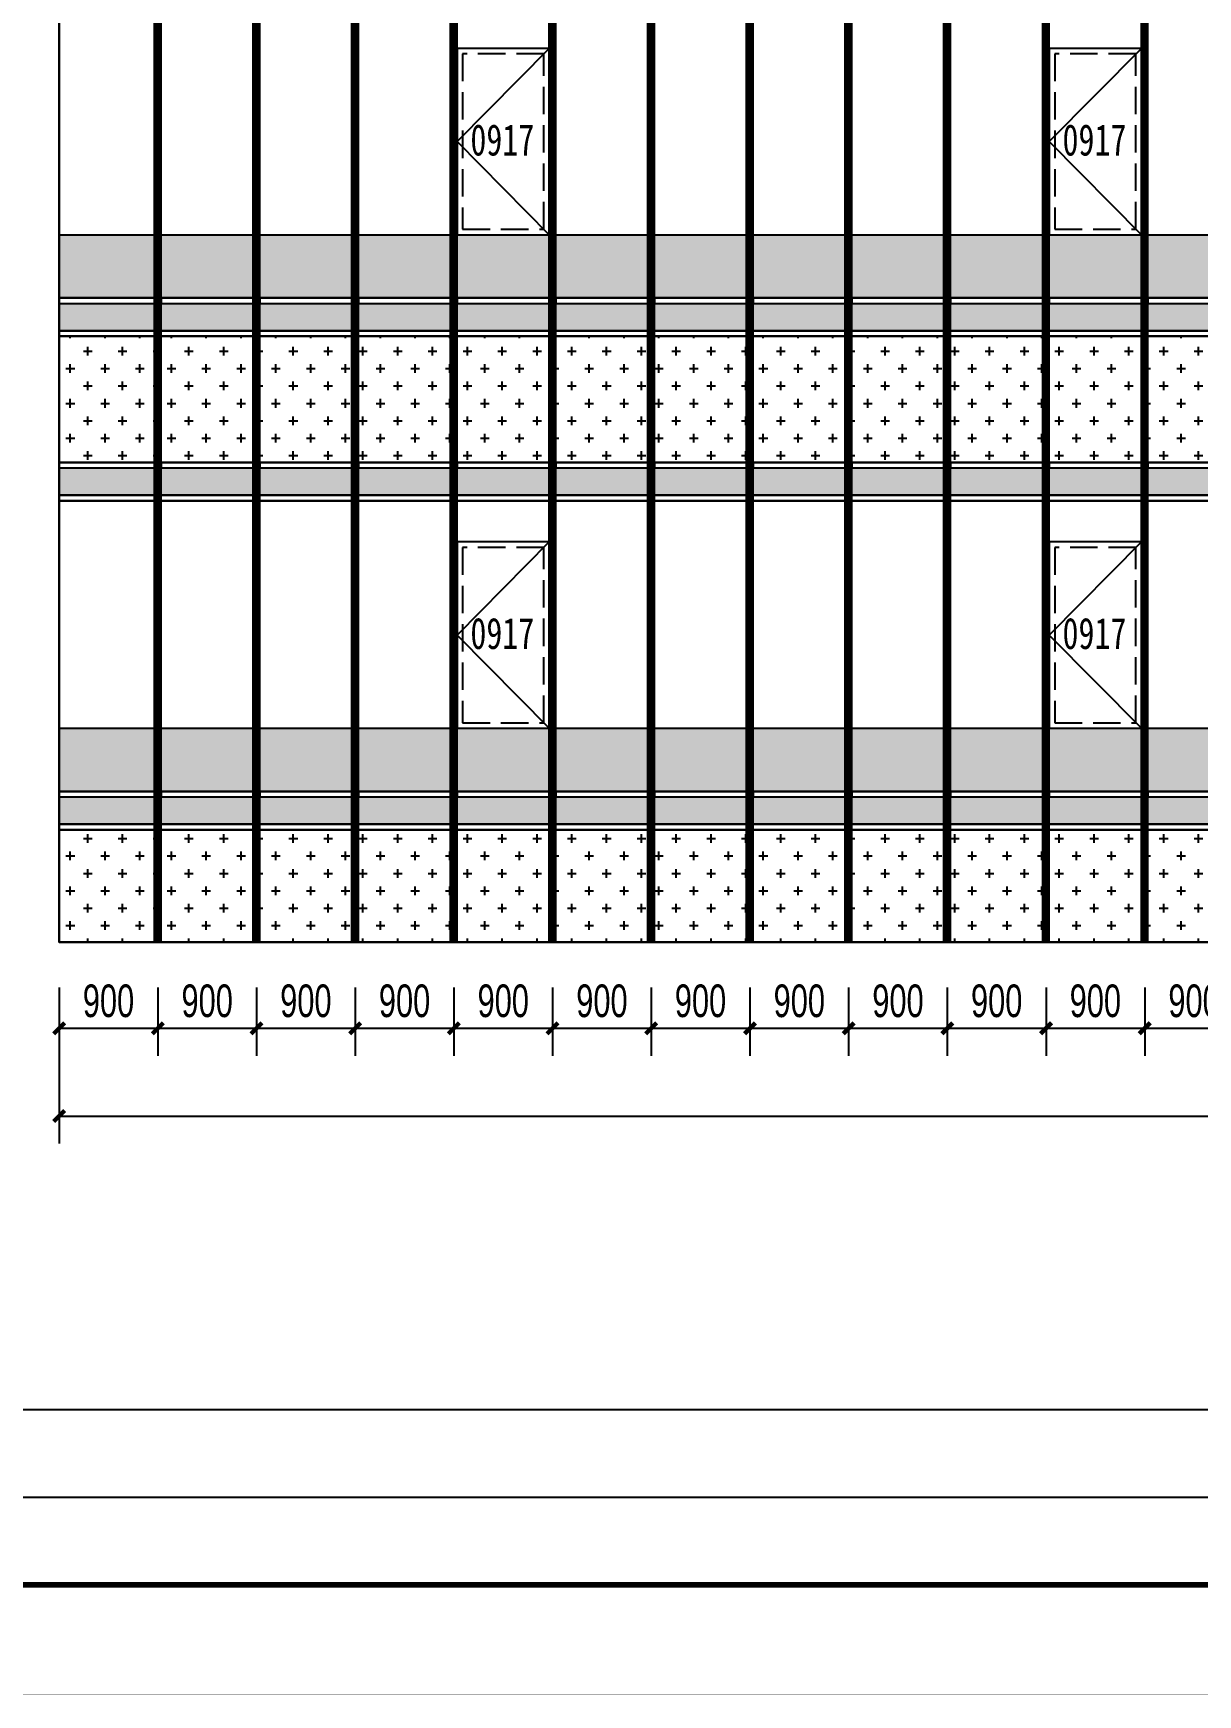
# Model space of a CAD drawing. Extents: x -483182 to 812890, y -390528 to -214858.
# Drawn here: x -202063 to -191442, y -353794 to -338643 of the extents above; entities that cross this region are included whole.
import ezdxf

# ---------------------------------------------------------------- set-up
doc = ezdxf.new("R2010")
doc.units = 0
doc.header["$LTSCALE"] = 1000
doc.header["$MEASUREMENT"] = 0
doc.linetypes.add('DASH', pattern=[0.35, 0.25, -0.1])
for name, color, linetype in [('01-标注_尺寸', 124, 'Continuous'), ('05-填充_156', 156, 'Continuous'), ('05-填充_168', 168, 'Continuous'), ('05-填充_18', 18, 'Continuous'), ('05-填充_天正', 14, 'Continuous'), ('A-0-图名图例', 2, 'Continuous'), ('A-C_幕墙龙骨', 133, 'Continuous'), ('A-C_窗', 140, 'Continuous')]:
    doc.layers.add(name, color=color, linetype=linetype)
doc.layers.add('04-不打印_辅助线', color=165, linetype='Continuous', plot=False)
doc.styles.add('_TCH_DIM_T3', font='ros.shx', dxfattribs={"width": 0.705882, "bigfont": 'jd.shx'})
doc.styles.get("Standard").update_dxf_attribs({"font": 'STXIHEI_0.TTF', "width": 0.75})
doc.dimstyles.new('_TCH_ARCH&&100', dxfattribs={"dimtxt": 297.5, "dimasz": 100, "dimexe": 250, "dimexo": 300, "dimgap": 100, "dimtad": 1, "dimdec": 0, "dimzin": 0, "dimdsep": 46, "dimtxsty": '_TCH_DIM_T3', "dimblk": 'ARCHTICK', "dimcen": 0.09, "dimclrt": 7, "dimazin": 2, "dimtfac": 1, "dimtdec": 0, "dimtix": 1, "dimtmove": 2, "dimatfit": 3, "dimfxl": 0, "dimtolj": 1, "dimtzin": 0, "dimarcsym": 0})
pattern_1 = [(0, (-32249, 317429.43), (158.75, 158.75), [79.375, -238.125]), (90, (-32209.32, 317389.74), (-158.75, 158.75), [79.375, -238.125])]
pattern_2 = [(0, (-32219, 317429.43), (158.75, 158.75), [79.375, -238.125]), (90, (-32179.32, 317389.74), (-158.75, 158.75), [79.375, -238.125])]

# ---------------------------------------------------------------- blocks, each defined once
blk = doc.blocks.new('*U396')
at = {"layer": '05-填充_156'}
h = blk.add_hatch(dxfattribs=at)
h.set_pattern_fill('CROSS', color=136, scale=100)
h.set_pattern_definition(pattern_1)
h.paths.add_polyline_path([(0, 5375), (840, 5375), (840, 4225), (0, 4225)])
h = blk.add_hatch(dxfattribs=at)
h.set_pattern_fill('CROSS', color=136, scale=100)
h.set_pattern_definition(pattern_1)
h.paths.add_polyline_path([(0, 875), (840, 875), (840, -150), (0, -150)])
at = {"layer": '05-填充_168'}
h = blk.add_hatch(color=256, dxfattribs=at)
h.dxf.hatch_style = 1
h.paths.add_polyline_path([(0, 5675), (840, 5675), (840, 5425), (0, 5425)])
h = blk.add_hatch(color=256, dxfattribs=at)
h.dxf.hatch_style = 1
h.paths.add_polyline_path([(0, 4175), (840, 4175), (840, 3925), (0, 3925)])
h = blk.add_hatch(color=256, dxfattribs=at)
h.dxf.hatch_style = 1
h.paths.add_polyline_path([(0, 1175), (840, 1175), (840, 925), (0, 925)])
for points in [[(0, 6300), (840, 6300)], [(0, 5725), (840, 5725)], [(0, 5675), (840, 5675)], [(0, 5675), (840, 5675)], [(0, 5425), (840, 5425)], [(0, 5375), (840, 5375)], [(0, 4225), (840, 4225)], [(0, 4175), (840, 4175)], [(0, 3925), (840, 3925)], [(0, 3875), (840, 3875)], [(0, 1800), (840, 1800)], [(0, 1225), (840, 1225)], [(0, 1175), (840, 1175)], [(0, 925), (840, 925)], [(0, 875), (840, 875)]]:
    blk.add_lwpolyline(points)
for points in [[(0, 5675), (840, 5675), (840, 5725), (0, 5725)], [(0, 5675), (840, 5675), (840, 5425), (0, 5425)], [(840, 5375), (0, 5375), (0, 5425), (840, 5425)], [(0, 5375), (840, 5375), (840, 4225), (0, 4225)], [(0, 4175), (840, 4175), (840, 4225), (0, 4225)], [(0, 4175), (840, 4175), (840, 3925), (0, 3925)], [(840, 3875), (0, 3875), (0, 3925), (840, 3925)], [(0, 1175), (840, 1175), (840, 1225), (0, 1225)], [(0, 1175), (840, 1175), (840, 925), (0, 925)], [(840, 875), (0, 875), (0, 925), (840, 925)], [(0, 875), (840, 875), (840, -150), (0, -150)]]:
    blk.add_lwpolyline(points, close=True)
blk = doc.blocks.new('*U121')
at = {"layer": 'A-C_窗'}
blk.add_blockref('*U396', (-420, -3150), dxfattribs=at)
blk = doc.blocks.new('*U122')
at = {"layer": 'A-C_窗', "color": 0, "linetype": 'ByBlock', "lineweight": -2, "transparency": 16777216}
for p in [(0, 0), (900, 0), (1800, 0), (2700, 0), (3600, 0), (4500, 0), (5400, 0), (6300, 0), (7200, 0), (8100, 0), (9000, 0)]:
    blk.add_blockref('*U121', p, dxfattribs=at)
blk = doc.blocks.new('*U399')
at = {"layer": '05-填充_156'}
h = blk.add_hatch(dxfattribs=at)
h.set_pattern_fill('CROSS', color=136, scale=100)
h.set_pattern_definition(pattern_2)
h.paths.add_polyline_path([(0, 5375), (870, 5375), (870, 4225), (0, 4225)])
h = blk.add_hatch(dxfattribs=at)
h.set_pattern_fill('CROSS', color=136, scale=100)
h.set_pattern_definition(pattern_2)
h.paths.add_polyline_path([(0, 875), (870, 875), (870, -150), (0, -150)])
at = {"layer": '05-填充_168'}
h = blk.add_hatch(color=256, dxfattribs=at)
h.dxf.hatch_style = 1
h.paths.add_polyline_path([(0, 5675), (870, 5675), (870, 5425), (0, 5425)])
h = blk.add_hatch(color=256, dxfattribs=at)
h.dxf.hatch_style = 1
h.paths.add_polyline_path([(0, 4175), (870, 4175), (870, 3925), (0, 3925)])
h = blk.add_hatch(color=256, dxfattribs=at)
h.dxf.hatch_style = 1
h.paths.add_polyline_path([(0, 1175), (870, 1175), (870, 925), (0, 925)])
for points in [[(0, 6300), (870, 6300)], [(0, 5725), (870, 5725)], [(0, 5675), (870, 5675)], [(0, 5675), (870, 5675)], [(0, 5425), (870, 5425)], [(0, 5375), (870, 5375)], [(0, 4225), (870, 4225)], [(0, 4175), (870, 4175)], [(0, 3925), (870, 3925)], [(0, 3875), (870, 3875)], [(0, 1800), (870, 1800)], [(0, 1225), (870, 1225)], [(0, 1175), (870, 1175)], [(0, 925), (870, 925)], [(0, 875), (870, 875)]]:
    blk.add_lwpolyline(points)
for points in [[(0, 5675), (870, 5675), (870, 5725), (0, 5725)], [(0, 5675), (870, 5675), (870, 5425), (0, 5425)], [(870, 5375), (0, 5375), (0, 5425), (870, 5425)], [(0, 5375), (870, 5375), (870, 4225), (0, 4225)], [(0, 4175), (870, 4175), (870, 4225), (0, 4225)], [(0, 4175), (870, 4175), (870, 3925), (0, 3925)], [(870, 3875), (0, 3875), (0, 3925), (870, 3925)], [(0, 1175), (870, 1175), (870, 1225), (0, 1225)], [(0, 1175), (870, 1175), (870, 925), (0, 925)], [(870, 875), (0, 875), (0, 925), (870, 925)], [(0, 875), (870, 875), (870, -150), (0, -150)]]:
    blk.add_lwpolyline(points, close=True)
blk = doc.blocks.new('*U722')
blk.add_lwpolyline([(0, 0), (840, 0), (840, 1700), (0, 1700)], close=True)
blk.add_lwpolyline([(840, 1700), (0, 850), (840, 0)])
at = {"linetype": 'DASH'}
blk.add_lwpolyline([(50, 50), (790, 50), (790, 1650), (50, 1650)], close=True, dxfattribs=at)
at = {"layer": '04-不打印_辅助线', "width": 0.75}
blk.add_text('0917', height=285.4, dxfattribs=at).set_placement((121, 723))
blk = doc.blocks.new('lkjgliutg')
at = {"layer": '05-填充_18', "const_width": 60}
for points in [[(9900, -150), (9900, 11533)], [(6300, -150), (6300, 11339)], [(7200, -150), (7200, 11387)], [(8100, -150), (8100, 11436)], [(9000, -150), (9000, 11484)], [(3600, -150), (3600, 11194)], [(4500, -150), (4500, 11242)], [(5400, -150), (5400, 11291)], [(900, -150), (900, 11048)], [(1800, -150), (1800, 11097)], [(2700, -150), (2700, 11145)]]:
    blk.add_lwpolyline(points, dxfattribs=at)
at = {"layer": 'A-C_幕墙龙骨'}
for points in [[(9870, -150), (9870, 11531)], [(9930, -150), (9930, 11534)], [(7170, -150), (7170, 11386)], [(7230, -150), (7230, 11389)], [(8070, -150), (8070, 11434)], [(8130, -150), (8130, 11437)], [(8970, -150), (8970, 11483)], [(9030, -150), (9030, 11486)], [(4470, -150), (4470, 11241)], [(4530, -150), (4530, 11244)], [(5370, -150), (5370, 11289)], [(5430, -150), (5430, 11292)], [(6270, -150), (6270, 11337)], [(6330, -150), (6330, 11341)], [(1770, -150), (1770, 11095)], [(1830, -150), (1830, 11098)], [(2670, -150), (2670, 11144)], [(2730, -150), (2730, 11147)], [(3570, -150), (3570, 11192)], [(3630, -150), (3630, 11195)], [(870, -150), (870, 11047)], [(930, -150), (930, 11050)]]:
    blk.add_lwpolyline(points, dxfattribs=at)
at = {"layer": 'A-C_窗'}
blk.add_lwpolyline([(27876, 12500), (0, 11000), (0, -150), (27876, -150)], close=True, dxfattribs=at)
for name, p in [('*U722', (3630, 6300)), ('*U722', (9030, 6300)), ('*U399', (0, 0)), ('*U122', (1350, 3150)), ('*U722', (3630, 1800)), ('*U722', (9030, 1800))]:
    blk.add_blockref(name, p, dxfattribs=at)
blk = doc.blocks.new('图框-A1')
for points, const_width in [([(0, 0), (841, 0), (841, 594), (0, 594)], 0.05), ([(766, 584), (25, 584), (25, 10), (766, 10)], 0.5)]:
    blk.add_lwpolyline(points, close=True, dxfattribs=dict(const_width=const_width))
blk = doc.blocks.new('_ArchTick')
at = {"color": 0, "linetype": 'ByBlock', "const_width": 0.4}
blk.add_lwpolyline([(-0.5, -0.5), (0.5, 0.5)], dxfattribs=at)
blk = doc.blocks.new('*D1258')
at = {"layer": '01-标注_尺寸', "color": 0, "lineweight": -2, "transparency": 16777216}
for p, q in [((-191926, -347346), (-191926, -347967)), ((-191026, -347346), (-191026, -347967)), ((-191926, -347717), (-191026, -347717))]:
    blk.add_line(p, q, dxfattribs=at)
at = {"layer": 'Defpoints', "color": 0, "transparency": 16777216}
for p in [(-191926, -347046), (-191026, -347046), (-191026, -347717)]:
    blk.add_point(p, dxfattribs=at)
at = {"layer": '01-标注_尺寸', "color": 0, "lineweight": -2, "transparency": 16777216, "xscale": 100, "yscale": 100, "zscale": 100, "rotation": 180}
blk.add_blockref('_ArchTick', (-191926, -347717), dxfattribs=at)
at = {"layer": '01-标注_尺寸', "color": 0, "lineweight": -2, "transparency": 16777216, "xscale": 100, "yscale": 100, "zscale": 100}
blk.add_blockref('_ArchTick', (-191026, -347717), dxfattribs=at)
at = {"layer": '01-标注_尺寸', "color": 7, "transparency": 16777216, "insert": (-191476, -347468), "char_height": 297.5, "attachment_point": 5, "style": '_TCH_DIM_T3'}
blk.add_mtext('\\A1;900', dxfattribs=at)
blk = doc.blocks.new('*D1259')
at = {"layer": '01-标注_尺寸', "color": 0, "lineweight": -2, "transparency": 16777216}
for p, q in [((-192826, -347346), (-192826, -347967)), ((-191926, -347346), (-191926, -347967)), ((-192826, -347717), (-191926, -347717))]:
    blk.add_line(p, q, dxfattribs=at)
at = {"layer": 'Defpoints', "color": 0, "transparency": 16777216}
for p in [(-192826, -347046), (-191926, -347046), (-191926, -347717)]:
    blk.add_point(p, dxfattribs=at)
at = {"layer": '01-标注_尺寸', "color": 0, "lineweight": -2, "transparency": 16777216, "xscale": 100, "yscale": 100, "zscale": 100, "rotation": 180}
blk.add_blockref('_ArchTick', (-192826, -347717), dxfattribs=at)
at = {"layer": '01-标注_尺寸', "color": 0, "lineweight": -2, "transparency": 16777216, "xscale": 100, "yscale": 100, "zscale": 100}
blk.add_blockref('_ArchTick', (-191926, -347717), dxfattribs=at)
at = {"layer": '01-标注_尺寸', "color": 7, "transparency": 16777216, "insert": (-192376, -347468), "char_height": 297.5, "attachment_point": 5, "style": '_TCH_DIM_T3'}
blk.add_mtext('\\A1;900', dxfattribs=at)
blk = doc.blocks.new('*D1260')
at = {"layer": '01-标注_尺寸', "color": 0, "lineweight": -2, "transparency": 16777216}
for p, q in [((-193726, -347346), (-193726, -347967)), ((-192826, -347346), (-192826, -347967)), ((-193726, -347717), (-192826, -347717))]:
    blk.add_line(p, q, dxfattribs=at)
at = {"layer": 'Defpoints', "color": 0, "transparency": 16777216}
for p in [(-193726, -347046), (-192826, -347046), (-192826, -347717)]:
    blk.add_point(p, dxfattribs=at)
at = {"layer": '01-标注_尺寸', "color": 0, "lineweight": -2, "transparency": 16777216, "xscale": 100, "yscale": 100, "zscale": 100, "rotation": 180}
blk.add_blockref('_ArchTick', (-193726, -347717), dxfattribs=at)
at = {"layer": '01-标注_尺寸', "color": 0, "lineweight": -2, "transparency": 16777216, "xscale": 100, "yscale": 100, "zscale": 100}
blk.add_blockref('_ArchTick', (-192826, -347717), dxfattribs=at)
at = {"layer": '01-标注_尺寸', "color": 7, "transparency": 16777216, "insert": (-193276, -347468), "char_height": 297.5, "attachment_point": 5, "style": '_TCH_DIM_T3'}
blk.add_mtext('\\A1;900', dxfattribs=at)
blk = doc.blocks.new('*D1261')
at = {"layer": '01-标注_尺寸', "color": 0, "lineweight": -2, "transparency": 16777216}
for p, q in [((-194626, -347346), (-194626, -347967)), ((-193726, -347346), (-193726, -347967)), ((-194626, -347717), (-193726, -347717))]:
    blk.add_line(p, q, dxfattribs=at)
at = {"layer": 'Defpoints', "color": 0, "transparency": 16777216}
for p in [(-194626, -347046), (-193726, -347046), (-193726, -347717)]:
    blk.add_point(p, dxfattribs=at)
at = {"layer": '01-标注_尺寸', "color": 0, "lineweight": -2, "transparency": 16777216, "xscale": 100, "yscale": 100, "zscale": 100, "rotation": 180}
blk.add_blockref('_ArchTick', (-194626, -347717), dxfattribs=at)
at = {"layer": '01-标注_尺寸', "color": 0, "lineweight": -2, "transparency": 16777216, "xscale": 100, "yscale": 100, "zscale": 100}
blk.add_blockref('_ArchTick', (-193726, -347717), dxfattribs=at)
at = {"layer": '01-标注_尺寸', "color": 7, "transparency": 16777216, "insert": (-194176, -347468), "char_height": 297.5, "attachment_point": 5, "style": '_TCH_DIM_T3'}
blk.add_mtext('\\A1;900', dxfattribs=at)
blk = doc.blocks.new('*D1262')
at = {"layer": '01-标注_尺寸', "color": 0, "lineweight": -2, "transparency": 16777216}
for p, q in [((-195526, -347346), (-195526, -347967)), ((-194626, -347346), (-194626, -347967)), ((-195526, -347717), (-194626, -347717))]:
    blk.add_line(p, q, dxfattribs=at)
at = {"layer": 'Defpoints', "color": 0, "transparency": 16777216}
for p in [(-195526, -347046), (-194626, -347046), (-194626, -347717)]:
    blk.add_point(p, dxfattribs=at)
at = {"layer": '01-标注_尺寸', "color": 0, "lineweight": -2, "transparency": 16777216, "xscale": 100, "yscale": 100, "zscale": 100, "rotation": 180}
blk.add_blockref('_ArchTick', (-195526, -347717), dxfattribs=at)
at = {"layer": '01-标注_尺寸', "color": 0, "lineweight": -2, "transparency": 16777216, "xscale": 100, "yscale": 100, "zscale": 100}
blk.add_blockref('_ArchTick', (-194626, -347717), dxfattribs=at)
at = {"layer": '01-标注_尺寸', "color": 7, "transparency": 16777216, "insert": (-195076, -347468), "char_height": 297.5, "attachment_point": 5, "style": '_TCH_DIM_T3'}
blk.add_mtext('\\A1;900', dxfattribs=at)
blk = doc.blocks.new('*D1263')
at = {"layer": '01-标注_尺寸', "color": 0, "lineweight": -2, "transparency": 16777216}
for p, q in [((-196427, -347346), (-196427, -347967)), ((-195526, -347346), (-195526, -347967)), ((-196427, -347717), (-195526, -347717))]:
    blk.add_line(p, q, dxfattribs=at)
at = {"layer": 'Defpoints', "color": 0, "transparency": 16777216}
for p in [(-196427, -347046), (-195526, -347046), (-195526, -347717)]:
    blk.add_point(p, dxfattribs=at)
at = {"layer": '01-标注_尺寸', "color": 0, "lineweight": -2, "transparency": 16777216, "xscale": 100, "yscale": 100, "zscale": 100, "rotation": 180}
blk.add_blockref('_ArchTick', (-196427, -347717), dxfattribs=at)
at = {"layer": '01-标注_尺寸', "color": 0, "lineweight": -2, "transparency": 16777216, "xscale": 100, "yscale": 100, "zscale": 100}
blk.add_blockref('_ArchTick', (-195526, -347717), dxfattribs=at)
at = {"layer": '01-标注_尺寸', "color": 7, "transparency": 16777216, "insert": (-195977, -347468), "char_height": 297.5, "attachment_point": 5, "style": '_TCH_DIM_T3'}
blk.add_mtext('\\A1;900', dxfattribs=at)
blk = doc.blocks.new('*D1264')
at = {"layer": '01-标注_尺寸', "color": 0, "lineweight": -2, "transparency": 16777216}
for p, q in [((-197326, -347346), (-197326, -347967)), ((-196427, -347346), (-196427, -347967)), ((-197326, -347717), (-196427, -347717))]:
    blk.add_line(p, q, dxfattribs=at)
at = {"layer": 'Defpoints', "color": 0, "transparency": 16777216}
for p in [(-197326, -347046), (-196427, -347046), (-196427, -347717)]:
    blk.add_point(p, dxfattribs=at)
at = {"layer": '01-标注_尺寸', "color": 0, "lineweight": -2, "transparency": 16777216, "xscale": 100, "yscale": 100, "zscale": 100, "rotation": 180}
blk.add_blockref('_ArchTick', (-197326, -347717), dxfattribs=at)
at = {"layer": '01-标注_尺寸', "color": 0, "lineweight": -2, "transparency": 16777216, "xscale": 100, "yscale": 100, "zscale": 100}
blk.add_blockref('_ArchTick', (-196427, -347717), dxfattribs=at)
at = {"layer": '01-标注_尺寸', "color": 7, "transparency": 16777216, "insert": (-196876, -347468), "char_height": 297.5, "attachment_point": 5, "style": '_TCH_DIM_T3'}
blk.add_mtext('\\A1;900', dxfattribs=at)
blk = doc.blocks.new('*D1265')
at = {"layer": '01-标注_尺寸', "color": 0, "lineweight": -2, "transparency": 16777216}
for p, q in [((-198226, -347346), (-198226, -347967)), ((-197326, -347346), (-197326, -347967)), ((-198226, -347717), (-197326, -347717))]:
    blk.add_line(p, q, dxfattribs=at)
at = {"layer": 'Defpoints', "color": 0, "transparency": 16777216}
for p in [(-198226, -347046), (-197326, -347046), (-197326, -347717)]:
    blk.add_point(p, dxfattribs=at)
at = {"layer": '01-标注_尺寸', "color": 0, "lineweight": -2, "transparency": 16777216, "xscale": 100, "yscale": 100, "zscale": 100, "rotation": 180}
blk.add_blockref('_ArchTick', (-198226, -347717), dxfattribs=at)
at = {"layer": '01-标注_尺寸', "color": 0, "lineweight": -2, "transparency": 16777216, "xscale": 100, "yscale": 100, "zscale": 100}
blk.add_blockref('_ArchTick', (-197326, -347717), dxfattribs=at)
at = {"layer": '01-标注_尺寸', "color": 7, "transparency": 16777216, "insert": (-197776, -347468), "char_height": 297.5, "attachment_point": 5, "style": '_TCH_DIM_T3'}
blk.add_mtext('\\A1;900', dxfattribs=at)
blk = doc.blocks.new('*D1266')
at = {"layer": '01-标注_尺寸', "color": 0, "lineweight": -2, "transparency": 16777216}
for p, q in [((-199126, -347346), (-199126, -347967)), ((-198226, -347346), (-198226, -347967)), ((-199126, -347717), (-198226, -347717))]:
    blk.add_line(p, q, dxfattribs=at)
at = {"layer": 'Defpoints', "color": 0, "transparency": 16777216}
for p in [(-199126, -347046), (-198226, -347046), (-198226, -347717)]:
    blk.add_point(p, dxfattribs=at)
at = {"layer": '01-标注_尺寸', "color": 0, "lineweight": -2, "transparency": 16777216, "xscale": 100, "yscale": 100, "zscale": 100, "rotation": 180}
blk.add_blockref('_ArchTick', (-199126, -347717), dxfattribs=at)
at = {"layer": '01-标注_尺寸', "color": 0, "lineweight": -2, "transparency": 16777216, "xscale": 100, "yscale": 100, "zscale": 100}
blk.add_blockref('_ArchTick', (-198226, -347717), dxfattribs=at)
at = {"layer": '01-标注_尺寸', "color": 7, "transparency": 16777216, "insert": (-198676, -347468), "char_height": 297.5, "attachment_point": 5, "style": '_TCH_DIM_T3'}
blk.add_mtext('\\A1;900', dxfattribs=at)
blk = doc.blocks.new('*D1267')
at = {"layer": '01-标注_尺寸', "color": 0, "lineweight": -2, "transparency": 16777216}
for p, q in [((-200026, -347346), (-200026, -347967)), ((-199126, -347346), (-199126, -347967)), ((-200026, -347717), (-199126, -347717))]:
    blk.add_line(p, q, dxfattribs=at)
at = {"layer": 'Defpoints', "color": 0, "transparency": 16777216}
for p in [(-200026, -347046), (-199126, -347046), (-199126, -347717)]:
    blk.add_point(p, dxfattribs=at)
at = {"layer": '01-标注_尺寸', "color": 0, "lineweight": -2, "transparency": 16777216, "xscale": 100, "yscale": 100, "zscale": 100, "rotation": 180}
blk.add_blockref('_ArchTick', (-200026, -347717), dxfattribs=at)
at = {"layer": '01-标注_尺寸', "color": 0, "lineweight": -2, "transparency": 16777216, "xscale": 100, "yscale": 100, "zscale": 100}
blk.add_blockref('_ArchTick', (-199126, -347717), dxfattribs=at)
at = {"layer": '01-标注_尺寸', "color": 7, "transparency": 16777216, "insert": (-199576, -347468), "char_height": 297.5, "attachment_point": 5, "style": '_TCH_DIM_T3'}
blk.add_mtext('\\A1;900', dxfattribs=at)
blk = doc.blocks.new('*D1268')
at = {"layer": '01-标注_尺寸', "color": 0, "lineweight": -2, "transparency": 16777216}
for p, q in [((-200926, -347346), (-200926, -347967)), ((-200026, -347346), (-200026, -347967)), ((-200926, -347717), (-200026, -347717))]:
    blk.add_line(p, q, dxfattribs=at)
at = {"layer": 'Defpoints', "color": 0, "transparency": 16777216}
for p in [(-200926, -347046), (-200026, -347046), (-200026, -347717)]:
    blk.add_point(p, dxfattribs=at)
at = {"layer": '01-标注_尺寸', "color": 0, "lineweight": -2, "transparency": 16777216, "xscale": 100, "yscale": 100, "zscale": 100, "rotation": 180}
blk.add_blockref('_ArchTick', (-200926, -347717), dxfattribs=at)
at = {"layer": '01-标注_尺寸', "color": 0, "lineweight": -2, "transparency": 16777216, "xscale": 100, "yscale": 100, "zscale": 100}
blk.add_blockref('_ArchTick', (-200026, -347717), dxfattribs=at)
at = {"layer": '01-标注_尺寸', "color": 7, "transparency": 16777216, "insert": (-200476, -347468), "char_height": 297.5, "attachment_point": 5, "style": '_TCH_DIM_T3'}
blk.add_mtext('\\A1;900', dxfattribs=at)
blk = doc.blocks.new('*D1269')
at = {"layer": '01-标注_尺寸', "color": 0, "lineweight": -2, "transparency": 16777216}
for p, q in [((-201826, -347346), (-201826, -347967)), ((-200926, -347346), (-200926, -347967)), ((-201826, -347717), (-200926, -347717))]:
    blk.add_line(p, q, dxfattribs=at)
at = {"layer": 'Defpoints', "color": 0, "transparency": 16777216}
for p in [(-201826, -347046), (-200926, -347046), (-200926, -347717)]:
    blk.add_point(p, dxfattribs=at)
at = {"layer": '01-标注_尺寸', "color": 0, "lineweight": -2, "transparency": 16777216, "xscale": 100, "yscale": 100, "zscale": 100, "rotation": 180}
blk.add_blockref('_ArchTick', (-201826, -347717), dxfattribs=at)
at = {"layer": '01-标注_尺寸', "color": 0, "lineweight": -2, "transparency": 16777216, "xscale": 100, "yscale": 100, "zscale": 100}
blk.add_blockref('_ArchTick', (-200926, -347717), dxfattribs=at)
at = {"layer": '01-标注_尺寸', "color": 7, "transparency": 16777216, "insert": (-201376, -347468), "char_height": 297.5, "attachment_point": 5, "style": '_TCH_DIM_T3'}
blk.add_mtext('\\A1;900', dxfattribs=at)
blk = doc.blocks.new('*D1270')
at = {"layer": '01-标注_尺寸', "color": 0, "lineweight": -2, "transparency": 16777216}
for p, q in [((-201826, -347646), (-201826, -348767)), ((-173950, -347646), (-173950, -348767)), ((-201826, -348517), (-173950, -348517))]:
    blk.add_line(p, q, dxfattribs=at)
at = {"layer": 'Defpoints', "color": 0, "transparency": 16777216}
for p in [(-201826, -347346), (-173950, -347346), (-173950, -348517)]:
    blk.add_point(p, dxfattribs=at)
at = {"layer": '01-标注_尺寸', "color": 0, "lineweight": -2, "transparency": 16777216, "xscale": 100, "yscale": 100, "zscale": 100, "rotation": 180}
blk.add_blockref('_ArchTick', (-201826, -348517), dxfattribs=at)
at = {"layer": '01-标注_尺寸', "color": 0, "lineweight": -2, "transparency": 16777216, "xscale": 100, "yscale": 100, "zscale": 100}
blk.add_blockref('_ArchTick', (-173950, -348517), dxfattribs=at)
at = {"layer": '01-标注_尺寸', "color": 7, "transparency": 16777216, "insert": (-187888, -348268), "char_height": 297.5, "attachment_point": 5, "style": '_TCH_DIM_T3'}
blk.add_mtext('\\A1;27876', dxfattribs=at)

msp = doc.modelspace()

# ---------------------------------------------------------------- hatches: boundary and pattern name
at = {"layer": '05-填充_天正'}
h = msp.add_hatch(dxfattribs=at)
h.set_pattern_fill('AR-CONC', color=256, scale=200)
h.set_pattern_definition([(50, (0, 0), (364.36934, -31.87817), [38.1, -419.1]), (355, (0, 0), (-70.48565, 382.1133), [30.48, -335.28]), (100.451, (30.36, -2.66), (293.885, 350.23338), [32.38, -356.18]), (46.1842, (0, 101.6), (542.1581, -84.08466), [57.15, -628.65]), (96.6356, (45.2, 94.6), (474.8085, 494.8511), [48.57, -534.27]), (351.184, (0, 101.6), (474.8092, 494.8502), [45.72, -502.92]), (21, (50.8, 76.2), (303.22976, -204.53104), [38.1, -419.1]), (326, (50.8, 76.2), (123.60406, 368.37593), [30.48, -335.28]), (71.4514, (76.07, 59.16), (426.83298, 163.8457), [32.38, -356.18]), (37.5, (0, 0), (6.177207, 169.110078), [0, -331.216, 0, -340.36, 0, -336.55]), (7.5, (0, 0), (133.639325, 200.36115), [0, -194.056, 0, -323.596, 0, -128.27]), (327.5, (-113.28, 0), (271.18119, -11.45749), [0, -127, 0, -396.24, 0, -525.78]), (317.5, (-164.08, 0), (296.25836, 50.85298), [0, -165.1, 0, -263.144, 0, -373.38])])
h.paths.add_polyline_path([(-174796.5, -341056.4), (-173950.5, -341056.4), (-173950.5, -340481.4), (-174796.5, -340481.4)])
h.paths.add_polyline_path([(-175696.5, -341056.4), (-174856.5, -341056.4), (-174856.5, -340481.4), (-175696.5, -340481.4)])
h.paths.add_polyline_path([(-176596.5, -341056.4), (-175756.5, -341056.4), (-175756.5, -340481.4), (-176596.5, -340481.4)])
h.paths.add_polyline_path([(-177496.5, -340481.4), (-176656.5, -340481.4), (-176656.5, -341056.4), (-177496.5, -341056.4)])
h.paths.add_polyline_path([(-178396.5, -340481.4), (-177556.5, -340481.4), (-177556.5, -341056.4), (-178396.5, -341056.4)])
h.paths.add_polyline_path([(-179296.5, -340481.4), (-178456.5, -340481.4), (-178456.5, -341056.4), (-179296.5, -341056.4)])
h.paths.add_polyline_path([(-180196.5, -340481.4), (-179356.5, -340481.4), (-179356.5, -341056.4), (-180196.5, -341056.4)])
h.paths.add_polyline_path([(-181096.5, -341056.4), (-180256.5, -341056.4), (-180256.5, -340481.4), (-181096.5, -340481.4)])
h.paths.add_polyline_path([(-181996.5, -341056.4), (-181156.5, -341056.4), (-181156.5, -340481.4), (-181996.5, -340481.4)])
h.paths.add_polyline_path([(-182896.5, -341056.4), (-182056.5, -341056.4), (-182056.5, -340481.4), (-182896.5, -340481.4)])
h.paths.add_polyline_path([(-183796.5, -341056.4), (-182956.5, -341056.4), (-182956.5, -340481.4), (-183796.5, -340481.4)])
h.paths.add_polyline_path([(-184696.5, -341056.4), (-183856.5, -341056.4), (-183856.5, -340481.4), (-184696.5, -340481.4)])
h.paths.add_polyline_path([(-185596.5, -341056.4), (-184756.5, -341056.4), (-184756.5, -340481.4), (-185596.5, -340481.4)])
h.paths.add_polyline_path([(-186496.5, -341056.4), (-185656.5, -341056.4), (-185656.5, -340481.4), (-186496.5, -340481.4)])
h.paths.add_polyline_path([(-187396.5, -341056.4), (-186556.5, -341056.4), (-186556.5, -340481.4), (-187396.5, -340481.4)])
h.paths.add_polyline_path([(-188296.5, -340481.4), (-187456.5, -340481.4), (-187456.5, -341056.4), (-188296.5, -341056.4)])
h.paths.add_polyline_path([(-189196.5, -341056.4), (-188356.5, -341056.4), (-188356.5, -340481.4), (-189196.5, -340481.4)])
h.paths.add_polyline_path([(-190096.5, -341056.4), (-189256.5, -341056.4), (-189256.5, -340481.4), (-190096.5, -340481.4)])
h.paths.add_polyline_path([(-190996.5, -340481.4), (-190156.5, -340481.4), (-190156.5, -341056.4), (-190996.5, -341056.4)])
h.paths.add_polyline_path([(-191896.5, -340481.4), (-191056.5, -340481.4), (-191056.5, -341056.4), (-191896.5, -341056.4)])
h.paths.add_polyline_path([(-192796.5, -340481.4), (-191956.5, -340481.4), (-191956.5, -341056.4), (-192796.5, -341056.4)])
h.paths.add_polyline_path([(-194596.5, -340481.4), (-193756.5, -340481.4), (-193756.5, -341056.4), (-194596.5, -341056.4)])
h.paths.add_polyline_path([(-193696.5, -340481.4), (-192856.5, -340481.4), (-192856.5, -341056.4), (-193696.5, -341056.4)])
h.paths.add_polyline_path([(-195496.5, -340481.4), (-194656.5, -340481.4), (-194656.5, -341056.4), (-195496.5, -341056.4)])
h.paths.add_polyline_path([(-196396.5, -340481.4), (-195556.5, -340481.4), (-195556.5, -341056.4), (-196396.5, -341056.4)])
h.paths.add_polyline_path([(-197296.5, -340481.4), (-196456.5, -340481.4), (-196456.5, -341056.4), (-197296.5, -341056.4)])
h.paths.add_polyline_path([(-198196.5, -340481.4), (-197356.5, -340481.4), (-197356.5, -341056.4), (-198196.5, -341056.4)])
h.paths.add_polyline_path([(-199096.5, -340481.4), (-198256.5, -340481.4), (-198256.5, -341056.4), (-199096.5, -341056.4)])
h.paths.add_polyline_path([(-199996.5, -340481.4), (-199156.5, -340481.4), (-199156.5, -341056.4), (-199996.5, -341056.4)])
h.paths.add_polyline_path([(-200896.5, -340481.4), (-200056.5, -340481.4), (-200056.5, -341056.4), (-200896.5, -341056.4)])
h.paths.add_polyline_path([(-201826.5, -340481.1), (-200956.5, -340481.1), (-200956.5, -341056.1), (-201826.5, -341056.1)])
h = msp.add_hatch(dxfattribs=at)
h.set_pattern_fill('AR-CONC', color=256, scale=200)
h.set_pattern_definition([(50, (2e-07, -4500), (364.36934, -31.87817), [38.1, -419.1]), (355, (2e-07, -4500), (-70.48565, 382.1133), [30.48, -335.28]), (100.451, (30.36, -4502.66), (293.885, 350.23338), [32.38, -356.18]), (46.1842, (2e-07, -4398.4), (542.1581, -84.08466), [57.15, -628.65]), (96.6356, (45.2, -4405.4), (474.8085, 494.8511), [48.57, -534.27]), (351.184, (2e-07, -4398.4), (474.8092, 494.8502), [45.72, -502.92]), (21, (50.8, -4423.8), (303.22976, -204.53104), [38.1, -419.1]), (326, (50.8, -4423.8), (123.60406, 368.37593), [30.48, -335.28]), (71.4514, (76.07, -4440.84), (426.83298, 163.8457), [32.38, -356.18]), (37.5, (2e-07, -4500), (6.177207, 169.110078), [0, -331.216, 0, -340.36, 0, -336.55]), (7.5, (2e-07, -4500), (133.639325, 200.36115), [0, -194.056, 0, -323.596, 0, -128.27]), (327.5, (-113.28, -4500), (271.18119, -11.45749), [0, -127, 0, -396.24, 0, -525.78]), (317.5, (-164.08, -4500), (296.25836, 50.85298), [0, -165.1, 0, -263.144, 0, -373.38])])
h.paths.add_polyline_path([(-174796.5, -345556.4), (-173950.5, -345556.4), (-173950.5, -344981.4), (-174796.5, -344981.4)])
h.paths.add_polyline_path([(-175696.5, -345556.4), (-174856.5, -345556.4), (-174856.5, -344981.4), (-175696.5, -344981.4)])
h.paths.add_polyline_path([(-176596.5, -345556.4), (-175756.5, -345556.4), (-175756.5, -344981.4), (-176596.5, -344981.4)])
h.paths.add_polyline_path([(-177496.5, -344981.4), (-176656.5, -344981.4), (-176656.5, -345556.4), (-177496.5, -345556.4)])
h.paths.add_polyline_path([(-178396.5, -344981.4), (-177556.5, -344981.4), (-177556.5, -345556.4), (-178396.5, -345556.4)])
h.paths.add_polyline_path([(-179296.5, -344981.4), (-178456.5, -344981.4), (-178456.5, -345556.4), (-179296.5, -345556.4)])
h.paths.add_polyline_path([(-180196.5, -344981.4), (-179356.5, -344981.4), (-179356.5, -345556.4), (-180196.5, -345556.4)])
h.paths.add_polyline_path([(-181096.5, -345556.4), (-180256.5, -345556.4), (-180256.5, -344981.4), (-181096.5, -344981.4)])
h.paths.add_polyline_path([(-181996.5, -345556.4), (-181156.5, -345556.4), (-181156.5, -344981.4), (-181996.5, -344981.4)])
h.paths.add_polyline_path([(-182896.5, -345556.4), (-182056.5, -345556.4), (-182056.5, -344981.4), (-182896.5, -344981.4)])
h.paths.add_polyline_path([(-183796.5, -345556.4), (-182956.5, -345556.4), (-182956.5, -344981.4), (-183796.5, -344981.4)])
h.paths.add_polyline_path([(-184696.5, -345556.4), (-183856.5, -345556.4), (-183856.5, -344981.4), (-184696.5, -344981.4)])
h.paths.add_polyline_path([(-185596.5, -345556.4), (-184756.5, -345556.4), (-184756.5, -344981.4), (-185596.5, -344981.4)])
h.paths.add_polyline_path([(-186496.5, -345556.4), (-185656.5, -345556.4), (-185656.5, -344981.4), (-186496.5, -344981.4)])
h.paths.add_polyline_path([(-187396.5, -345556.4), (-186556.5, -345556.4), (-186556.5, -344981.4), (-187396.5, -344981.4)])
h.paths.add_polyline_path([(-188296.5, -344981.4), (-187456.5, -344981.4), (-187456.5, -345556.4), (-188296.5, -345556.4)])
h.paths.add_polyline_path([(-189196.5, -345556.4), (-188356.5, -345556.4), (-188356.5, -344981.4), (-189196.5, -344981.4)])
h.paths.add_polyline_path([(-190096.5, -345556.4), (-189256.5, -345556.4), (-189256.5, -344981.4), (-190096.5, -344981.4)])
h.paths.add_polyline_path([(-190996.5, -344981.4), (-190156.5, -344981.4), (-190156.5, -345556.4), (-190996.5, -345556.4)])
h.paths.add_polyline_path([(-191896.5, -344981.4), (-191056.5, -344981.4), (-191056.5, -345556.4), (-191896.5, -345556.4)])
h.paths.add_polyline_path([(-192796.5, -344981.4), (-191956.5, -344981.4), (-191956.5, -345556.4), (-192796.5, -345556.4)])
h.paths.add_polyline_path([(-194596.5, -344981.4), (-193756.5, -344981.4), (-193756.5, -345556.4), (-194596.5, -345556.4)])
h.paths.add_polyline_path([(-193696.5, -344981.4), (-192856.5, -344981.4), (-192856.5, -345556.4), (-193696.5, -345556.4)])
h.paths.add_polyline_path([(-195496.5, -344981.4), (-194656.5, -344981.4), (-194656.5, -345556.4), (-195496.5, -345556.4)])
h.paths.add_polyline_path([(-196396.5, -344981.4), (-195556.5, -344981.4), (-195556.5, -345556.4), (-196396.5, -345556.4)])
h.paths.add_polyline_path([(-197296.5, -344981.4), (-196456.5, -344981.4), (-196456.5, -345556.4), (-197296.5, -345556.4)])
h.paths.add_polyline_path([(-198196.5, -344981.4), (-197356.5, -344981.4), (-197356.5, -345556.4), (-198196.5, -345556.4)])
h.paths.add_polyline_path([(-199096.5, -344981.4), (-198256.5, -344981.4), (-198256.5, -345556.4), (-199096.5, -345556.4)])
h.paths.add_polyline_path([(-199996.5, -344981.4), (-199156.5, -344981.4), (-199156.5, -345556.4), (-199996.5, -345556.4)])
h.paths.add_polyline_path([(-200896.5, -344981.4), (-200056.5, -344981.4), (-200056.5, -345556.4), (-200896.5, -345556.4)])
h.paths.add_polyline_path([(-201826.5, -344981.1), (-200956.5, -344981.1), (-200956.5, -345556.1), (-201826.5, -345556.1)])

# ---------------------------------------------------------------- linework, layer by layer
at = {"layer": 'A-0-图名图例'}
for p, q in [((-207380, -351191.9), (-133280, -351191.9)), ((-207380, -351991.9), (-133280, -351991.9)), ((-207380, -352791.9), (-133280, -352791.9))]:
    msp.add_line(p, q, dxfattribs=at)
at = {"layer": 'A-C_窗'}
msp.add_lwpolyline([(-173950.5, -346931.4), (-201826.5, -346931.4), (-201826.5, -335781.1), (-173950.5, -334281.1)], close=True, dxfattribs=at)

# ---------------------------------------------------------------- block references
at = {"xscale": 100, "yscale": 100, "zscale": 100}
msp.add_blockref('图框-A1', (-209880, -353791.9), dxfattribs=at)
at = {"layer": 'A-C_窗'}
msp.add_blockref('lkjgliutg', (-201826.5, -346781.1), dxfattribs=at)

# ---------------------------------------------------------------- dimensions: what is measured, and where the dimension line sits
at = {"layer": '01-标注_尺寸'}
for p1, p2, distance, picture, middle in [((-201826.5, -347045.9), (-200926.5, -347045.9), -671, '*D1269', (-201376.5, -347468.2)), ((-200926.5, -347045.9), (-200026.5, -347045.9), -671, '*D1268', (-200476.5, -347468.2)), ((-200026.5, -347045.9), (-199126.5, -347045.9), -671, '*D1267', (-199576.5, -347468.2)), ((-199126.5, -347045.9), (-198226.5, -347045.9), -671, '*D1266', (-198676.5, -347468.2)), ((-198226.5, -347045.9), (-197326.5, -347045.9), -671, '*D1265', (-197776.5, -347468.2)), ((-197326.5, -347045.9), (-196426.5, -347045.9), -671, '*D1264', (-196876.5, -347468.2)), ((-196426.5, -347045.9), (-195526.5, -347045.9), -671, '*D1263', (-195976.5, -347468.2)), ((-195526.5, -347045.9), (-194626.5, -347045.9), -671, '*D1262', (-195076.5, -347468.2)), ((-194626.5, -347045.9), (-193726.5, -347045.9), -671, '*D1261', (-194176.5, -347468.2)), ((-193726.5, -347045.9), (-192826.5, -347045.9), -671, '*D1260', (-193276.5, -347468.2)), ((-192826.5, -347045.9), (-191926.5, -347045.9), -671, '*D1259', (-192376.5, -347468.2)), ((-191926.5, -347045.9), (-191026.5, -347045.9), -671, '*D1258', (-191476.5, -347468.2)), ((-201826.5, -347345.9), (-173950.5, -347345.9), -1171, '*D1270', (-187888.5, -348268.2))]:
    dim = msp.add_aligned_dim(p1=p1, p2=p2, distance=distance, dimstyle='_TCH_ARCH&&100', dxfattribs=at)
    dim.commit()
    dim.dimension.update_dxf_attribs({"geometry": picture, "text_midpoint": middle})

doc.saveas('drawing.dxf')
